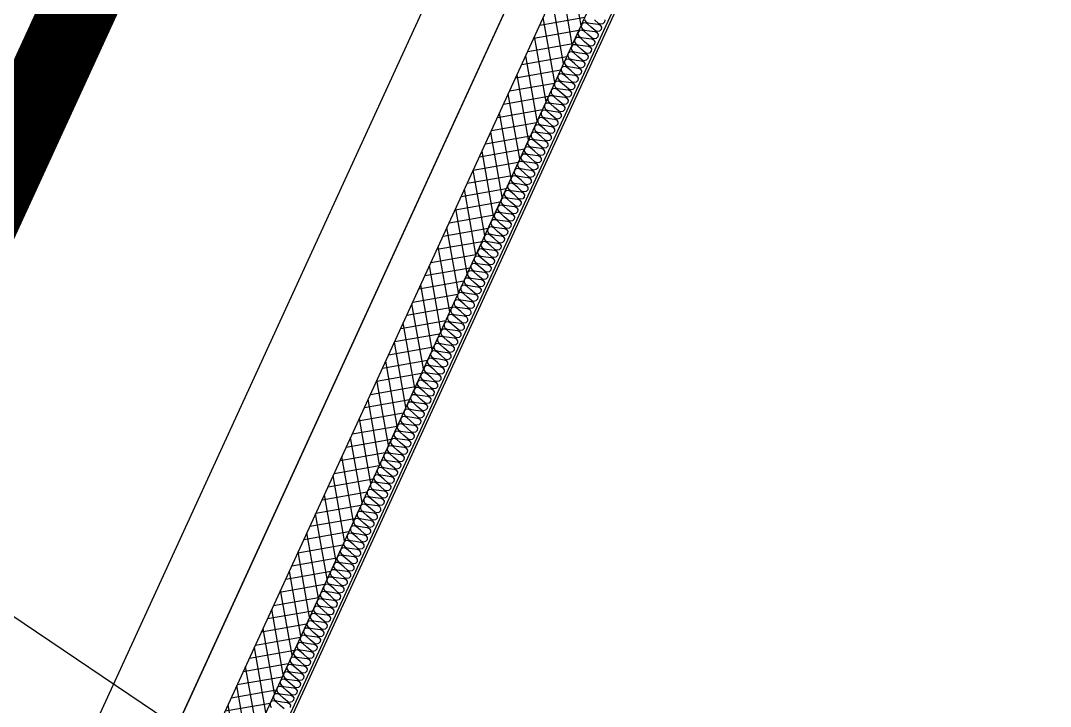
# Model space of a CAD drawing. Header units: millimetres. Extents: x -21000 to 567700, y 435000 to 850800.
# Drawn here: x 42489 to 46597, y 722749 to 725484 of the extents above; entities that cross this region are included whole.
import ezdxf
from ezdxf.xclip import XClip

# ---------------------------------------------------------------- set-up
doc = ezdxf.new("R2010")
doc.units = ezdxf.units.MM
doc.header["$LTSCALE"] = 700
doc.header["$XCLIPFRAME"] = 2
for name, pattern in [('AB_Pbase$0$AB_Pbase$0$CEN', [62, 60, -1, 0, -1]), ('AB_Pbase$0$PHANTOMX2', [5, 2.5, -0.5, 0.5, -0.5, 0.5, -0.5]), ('AB_Pbase$0$주차장기둥$0$CEN', [62, 60, -1, 0, -1]), ('AB_Pbase$0$지하1층 동골조$0$PHANTOMX2', [5, 2.5, -0.5, 0.5, -0.5, 0.5, -0.5])]:
    doc.linetypes.add(name, pattern=pattern)
doc.layers.get('0').update_dxf_attribs({"color": 2})
for name, color, linetype, plot in [('$0$Defponts', 161, 'Continuous', False), ('AB_Pbase$0$Defponts', 161, 'Continuous', False), ('AB_Pbase$0$지하1층 동골조$0$Defpoints1', 235, 'Continuous', False)]:
    doc.layers.add(name, color=color, linetype=linetype, plot=plot)
for name, color, linetype in [('AB_Pbase$0$AB_Pbase$0$CEN', 1, 'AB_Pbase$0$AB_Pbase$0$CEN'), ('AB_Pbase$0$AB_Pbase$0$FIN', 6, 'Continuous'), ('AB_Pbase$0$HAT', 8, 'Continuous'), ('AB_Pbase$0$HAT-BR', 5, 'Continuous'), ('AB_Pbase$0$INS', 8, 'Continuous'), ('AB_Pbase$0$SITE', 3, 'AB_Pbase$0$PHANTOMX2'), ('AB_Pbase$0$WAL', 3, 'Continuous'), ('AB_Pbase$0$주차장기둥$0$CEN_P', 244, 'AB_Pbase$0$주차장기둥$0$CEN')]:
    doc.layers.add(name, color=color, linetype=linetype)

# ---------------------------------------------------------------- blocks, each defined once
blk = doc.blocks.new('AB_Pbase$0$SITE0917')
at = {"layer": 'AB_Pbase$0$SITE', "ltscale": 4, "const_width": 300, "flags": 128}
blk.add_lwpolyline([(166790.2, 14282.1), (166795.6, 12457.7), (166803.2, 9905.3), (165179.5, 5176.2), (118538.7, -54371.7), (114045.5, -52298), (105315.5, -48298), (96845.5, -44418), (95855.5, -43968), (88255.5, -40478), (81075.5, -37188), (79665.5, -36528), (79665.5, -36528), (79665.5, -36528), (51295.5, -23518), (51295.5, -23518), (51295.5, -23518), (51295.5, -23518), (24885.5, -11398), (16535.5, -7578), (0, 0), (0, 0), (4267.4, 9299.2), (5686.5, 12403), (9895.5, 21572), (16195.5, 35292), (20267.8, 44180.2), (40844.6, 43842.7), (85590, 33565.6), (130335.4, 23288.4), (156238.3, 14282), (166790.2, 14282)], dxfattribs=at)
blk = doc.blocks.new('AB_Pbase$0$지하1층 동골조')
at = {"layer": 'AB_Pbase$0$지하1층 동골조$0$Defpoints1', "linetype": 'AB_Pbase$0$지하1층 동골조$0$PHANTOMX2', "ltscale": 2, "flags": 128}
blk.add_lwpolyline([(0, 0), (-4493.2, 2073.8), (-13223.2, 6073.8), (-21693.2, 9953.8), (-22683.2, 10403.8), (-30283.2, 13893.8), (-37463.2, 17183.8), (-38873.2, 17843.8), (-38873.2, 17843.8), (-38873.2, 17843.8), (-67243.2, 30853.8), (-67243.2, 30853.8), (-67243.2, 30853.8), (-67243.2, 30853.8), (-93653.2, 42973.8), (-102003.2, 46793.8), (-118538.7, 54371.7), (-118538.7, 54371.7), (-114271.4, 63670.9), (-112852.2, 66774.8), (-108643.2, 75943.8), (-102343.2, 89663.8), (-97743.2, 99703.8), (-94170.5, 107501.6), (-90801.5, 109673.4), (-61989.4, 109763.8), (-53301.2, 109793.8), (-22854.2, 109885), (-9902.7, 109923.8), (5389.9, 109963.8), (23789.7, 110023.8), (43878.5, 110088.6), (48138.3, 105863.2), (48145.8, 102751.3), (48166.8, 93887.6), (48186.9, 90386.4), (48256.9, 66829.4), (48264.5, 64277), (46640.8, 59548)], close=True, dxfattribs=at)
blk = doc.blocks.new('AB_Pbase$0$AB_Pbase_지하1층_골조')
blk.add_line((49381.2, 737051.4), (30251.5, 695361.3))
blk.add_lwpolyline([(44495.2, 725683.8), (41993, 720230.5)])
blk = doc.blocks.new('AB_Pbase$0$주차장기둥$0$cen 1bl 지하')
at = {"layer": 'AB_Pbase$0$주차장기둥$0$CEN_P', "color": 5}
blk.add_line((-6930.2, 32445.7), (137216.6, 19653.5), dxfattribs=at)
blk = doc.blocks.new('AB_Pbase$0$주차장기둥')
at = {"rotation": 1.99999810188403}
blk.add_blockref('AB_Pbase$0$주차장기둥$0$cen 1bl 지하', (-253925.8, 27513.9), dxfattribs=at)
blk = doc.blocks.new('AB_Pbase')
at = {"layer": 'AB_Pbase$0$HAT'}
h = blk.add_hatch(dxfattribs=at)
h.set_pattern_fill('NET', color=256, scale=15, angle=100)
h.paths.add_polyline_path([(44881.8, 726166.6), (45018.1, 726104.1), (46402.7, 729121.6), (46266.4, 729184.1)])
h.paths.add_polyline_path([(44631.6, 725621.3), (44767.9, 725558.7), (42265.6, 720105.4), (42129.3, 720168)])
h = blk.add_hatch(dxfattribs=at)
h.set_pattern_fill('NET', color=256, scale=15, angle=100)
h.paths.add_polyline_path([(36540.9, 707988.9), (36677.2, 707926.4), (39221.2, 713470.6), (39084.9, 713533.1)], flags=17)
h.paths.add_polyline_path([(36427, 707381), (36290.6, 707443.6), (33746.7, 701899.4), (33883, 701836.8)], flags=17)
edge = h.paths.add_edge_path()
edge.add_line((44631.6, 725621.3), (44767.9, 725558.7))
edge.add_line((44767.9, 725558.7), (42265.6, 720105.4))
edge.add_line((42265.6, 720105.4), (42129.3, 720168))
edge.add_line((42129.3, 720168), (44631.6, 725621.3))
edge.add_line((41879.1, 719622.6), (39335.1, 714078.4))
edge.add_line((39335.1, 714078.4), (39471.4, 714015.9))
edge.add_line((39471.4, 714015.9), (42015.4, 719560.1))
edge.add_line((33632.8, 701291.5), (31047.1, 695656.4))
edge.add_line((31047.1, 695656.4), (33496.4, 701354.1))
edge.add_line((33496.4, 701354.1), (30910.7, 695719))
at = {"layer": 'AB_Pbase$0$HAT-BR'}
h = blk.add_hatch(dxfattribs=at)
h.set_pattern_fill('ANSI31', color=256, scale=20, angle=145)
edge = h.paths.add_edge_path()
edge.add_line((56186.6, 723972), (54823.3, 724597.6))
edge.add_line((54823.3, 724597.6), (54543.8, 723988.7))
edge.add_line((54543.8, 723988.7), (53316.8, 724551.7))
edge.add_line((53316.8, 724551.7), (53358.5, 724642.6))
edge.add_line((53358.5, 724642.6), (54403.8, 724163))
edge.add_line((54403.8, 724163), (54724.9, 724862.8))
edge.add_line((54724.9, 724862.8), (54906.7, 724779.4))
edge.add_line((54906.7, 724779.4), (55215.3, 725452))
edge.add_line((55215.3, 725452), (55397.1, 725368.5))
edge.add_line((55397.1, 725368.5), (55088.5, 724696))
edge.add_line((55088.5, 724696), (56270, 724153.8))
edge.add_line((56270, 724153.8), (56186.6, 723972))
edge.add_line((54651.1, 721584.9), (54688.7, 721666.7))
edge.add_line((54688.7, 721666.7), (52543.7, 722650.9))
edge.add_line((52543.7, 722650.9), (52960.7, 723559.8))
edge.add_line((52960.7, 723559.8), (52878.9, 723597.3))
edge.add_line((52878.9, 723597.3), (52274.2, 722279.5))
edge.add_line((52274.2, 722279.5), (52356, 722241.9))
edge.add_line((52356, 722241.9), (52506.2, 722569.1))
edge.add_line((52506.2, 722569.1), (54651.1, 721584.9))
edge.add_line((50380.4, 718032.3), (49698.7, 718345.1))
edge.add_line((49698.7, 718345.1), (49661.2, 718263.3))
edge.add_line((49661.2, 718263.3), (50342.9, 717950.5))
edge.add_line((49717.3, 716587.2), (49035.6, 716899.9))
edge.add_line((49035.6, 716899.9), (48998.1, 716818.1))
edge.add_line((48998.1, 716818.1), (49679.8, 716505.4))
h.paths.add_polyline_path([(53882.4, 725568.4), (53800.6, 725606), (53963.3, 725960.4), (53581.5, 726135.6), (53619.1, 726217.4), (54000.8, 726042.2), (55047.6, 728323.5), (55129.4, 728286)])
h.paths.add_polyline_path([(42881, 697708.1), (42799.2, 697745.6), (45343.1, 703289.8), (45424.9, 703252.3)])
edge = h.paths.add_edge_path()
edge.add_line((50380.4, 718032.3), (50342.9, 717950.5))
edge.add_line((49717.3, 716587.2), (49679.8, 716505.4))
edge.add_line((51013.4, 715431.3), (48469.4, 709887.1))
edge.add_line((48469.4, 709887.1), (48387.6, 709924.7))
edge.add_line((48387.6, 709924.7), (50931.6, 715468.9))
edge.add_line((50931.6, 715468.9), (51013.4, 715431.3))
edge.add_line((48219.2, 709341.8), (45675.2, 703797.6))
edge.add_line((45675.2, 703797.6), (45593.4, 703835.1))
edge.add_line((45593.4, 703835.1), (48137.4, 709379.3))
edge.add_line((48137.4, 709379.3), (48219.2, 709341.8))
at = {"layer": 'AB_Pbase$0$AB_Pbase$0$CEN'}
blk.add_line((48643.3, 734723.8), (30212, 694556), dxfattribs=at)
at = {"layer": 'AB_Pbase$0$AB_Pbase$0$FIN'}
for points in [[(46517.9, 729156.7), (31166.4, 695700.7), (40000.8, 691647), (42548.9, 697200.3)], [(46527, 729152.6), (31179.7, 695705.6), (39995.9, 691660.2), (42539.8, 697204.4)]]:
    blk.add_lwpolyline(points, dxfattribs=at)
at = {"layer": 'AB_Pbase$0$Defponts', "ltscale": 5, "flags": 128}
blk.add_lwpolyline([(34092.9, 706740), (38301.9, 715909), (44601.9, 729629), (52774.6, 747466.8), (56143.5, 749638.6), (84955.7, 749729), (93643.9, 749759), (137042.3, 749889), (152334.9, 749929), (170734.8, 749989), (190823.5, 750053.8), (195083.3, 745828.4), (195090.9, 742716.5), (195111.9, 733852.8), (195131.9, 730351.6), (195209.5, 704242.2)], dxfattribs=at)
at = {"layer": 'AB_Pbase$0$INS'}
for points in [[(44819.7, 725487.4), (44818.9, 725478.1), (44812.4, 725471.4), (44802.8, 725469.7), (44794.8, 725473.4), (44779.1, 725487.2)], [(44738.8, 725487.6), (44743.7, 725479.2), (44751.7, 725475.5), (44772.4, 725472.6), (44793.1, 725469.7), (44801.1, 725466.1), (44806.4, 725458.4), (44805.6, 725449), (44799, 725442.4), (44789.4, 725440.6), (44781.4, 725444.3), (44765.7, 725458.1), (44750.1, 725471.9), (44742.1, 725475.5), (44732.8, 725474.5), (44726.2, 725467.8), (44725.4, 725458.5), (44730.4, 725450.1), (44738.4, 725446.4), (44759.1, 725443.5), (44779.7, 725440.6), (44787.7, 725437), (44793, 725429.3), (44792.2, 725419.9), (44785.7, 725413.3), (44776.1, 725411.5), (44768.1, 725415.2), (44752.4, 725429), (44736.7, 725442.8), (44728.7, 725446.4), (44719.4, 725445.4), (44712.9, 725438.8), (44712.1, 725429.4), (44717, 725421), (44725, 725417.3), (44745.7, 725414.4), (44766.4, 725411.6), (44774.4, 725407.9), (44779.7, 725400.2), (44778.9, 725390.9), (44772.3, 725384.2), (44762.7, 725382.4), (44754.7, 725386.1), (44739, 725399.9), (44723.4, 725413.7), (44715.4, 725417.4), (44706.1, 725416.3), (44699.5, 725409.7), (44698.8, 725400.3), (44703.7, 725391.9), (44711.7, 725388.2), (44732.4, 725385.4), (44753, 725382.5), (44761, 725378.8), (44766.3, 725371.1), (44765.6, 725361.8), (44759, 725355.1), (44749.4, 725353.4), (44741.4, 725357), (44725.7, 725370.8), (44710, 725384.6), (44702, 725388.3), (44692.7, 725387.3), (44686.2, 725380.6), (44685.4, 725371.3), (44690.3, 725362.8), (44698.3, 725359.2), (44719, 725356.3), (44739.7, 725353.4), (44747.7, 725349.7), (44753, 725342), (44752.2, 725332.7), (44745.6, 725326), (44736, 725324.3), (44728, 725327.9), (44712.3, 725341.7), (44696.7, 725355.5), (44688.7, 725359.2), (44679.4, 725358.2), (44672.8, 725351.5), (44672.1, 725342.2), (44677, 725333.7), (44685, 725330.1), (44705.7, 725327.2), (44726.4, 725324.3), (44734.4, 725320.6), (44739.6, 725312.9), (44738.9, 725303.6), (44732.3, 725296.9), (44722.7, 725295.2), (44714.7, 725298.9), (44699, 725312.6), (44683.3, 725326.4), (44675.3, 725330.1), (44666.1, 725329.1), (44659.5, 725322.4), (44658.7, 725313.1), (44663.7, 725304.7), (44671.7, 725301), (44692.3, 725298.1), (44713, 725295.2), (44721, 725291.5), (44726.3, 725283.8), (44725.5, 725274.5), (44718.9, 725267.9), (44709.3, 725266.1), (44701.3, 725269.8), (44685.7, 725283.6), (44670, 725297.4), (44662, 725301), (44652.7, 725300), (44646.1, 725293.3), (44645.4, 725284), (44650.3, 725275.6), (44658.3, 725271.9), (44679, 725269), (44699.7, 725266.1), (44707.7, 725262.5), (44712.9, 725254.8), (44712.2, 725245.4), (44705.6, 725238.8), (44696, 725237), (44688, 725240.7), (44672.3, 725254.5), (44656.6, 725268.3), (44648.6, 725271.9), (44639.4, 725270.9), (44632.8, 725264.3), (44632, 725254.9), (44637, 725246.5), (44645, 725242.8), (44665.6, 725239.9), (44686.3, 725237), (44694.3, 725233.4), (44699.6, 725225.7), (44698.8, 725216.3), (44692.2, 725209.7), (44682.6, 725207.9), (44674.6, 725211.6), (44659, 725225.4), (44643.3, 725239.2), (44635.3, 725242.9), (44626, 725241.8), (44619.4, 725235.2), (44618.7, 725225.8), (44623.6, 725217.4), (44631.6, 725213.7), (44652.3, 725210.9), (44673, 725208), (44681, 725204.3), (44686.2, 725196.6), (44685.5, 725187.3), (44678.9, 725180.6), (44669.3, 725178.8), (44661.3, 725182.5), (44645.6, 725196.3), (44629.9, 725210.1), (44621.9, 725213.8), (44612.7, 725212.7), (44606.1, 725206.1), (44605.3, 725196.8), (44610.3, 725188.3), (44618.3, 725184.7), (44638.9, 725181.8), (44659.6, 725178.9), (44667.6, 725175.2), (44672.9, 725167.5), (44672.1, 725158.2), (44665.6, 725151.5), (44656, 725149.8), (44648, 725153.4), (44632.3, 725167.2), (44616.6, 725181), (44608.6, 725184.7), (44599.3, 725183.7), (44592.8, 725177), (44592, 725167.7), (44596.9, 725159.2), (44604.9, 725155.6), (44625.6, 725152.7), (44646.3, 725149.8), (44654.3, 725146.1), (44659.6, 725138.4), (44658.8, 725129.1), (44652.2, 725122.4), (44642.6, 725120.7), (44634.6, 725124.3), (44618.9, 725138.1), (44603.3, 725151.9), (44595.3, 725155.6), (44586, 725154.6), (44579.4, 725147.9), (44578.6, 725138.6), (44583.6, 725130.2), (44591.6, 725126.5), (44612.3, 725123.6), (44632.9, 725120.7), (44640.9, 725117), (44646.2, 725109.3), (44645.4, 725100), (44638.9, 725093.3), (44629.3, 725091.6), (44621.3, 725095.3), (44605.6, 725109.1), (44589.9, 725122.9), (44581.9, 725126.5), (44572.6, 725125.5), (44566.1, 725118.8), (44565.3, 725109.5), (44570.2, 725101.1), (44578.2, 725097.4), (44598.9, 725094.5), (44619.6, 725091.6), (44627.6, 725088), (44632.9, 725080.3), (44632.1, 725070.9), (44625.5, 725064.3), (44615.9, 725062.5), (44607.9, 725066.2), (44592.2, 725080), (44576.6, 725093.8), (44568.6, 725097.4), (44559.3, 725096.4), (44552.7, 725089.7), (44552, 725080.4), (44556.9, 725072), (44564.9, 725068.3), (44585.6, 725065.4), (44606.2, 725062.5), (44614.2, 725058.9), (44619.5, 725051.2), (44618.8, 725041.8), (44612.2, 725035.2), (44602.6, 725033.4), (44594.6, 725037.1), (44578.9, 725050.9), (44563.2, 725064.7), (44555.2, 725068.4), (44545.9, 725067.3), (44539.4, 725060.7), (44538.6, 725051.3), (44543.5, 725042.9), (44551.5, 725039.2), (44572.2, 725036.3), (44592.9, 725033.5), (44600.9, 725029.8), (44606.2, 725022.1), (44605.4, 725012.8), (44598.8, 725006.1), (44589.2, 725004.3), (44581.2, 725008), (44565.5, 725021.8), (44549.9, 725035.6), (44541.9, 725039.3), (44532.6, 725038.2), (44526, 725031.6), (44525.3, 725022.2), (44530.2, 725013.8), (44538.2, 725010.2), (44558.9, 725007.3), (44579.6, 725004.4), (44587.6, 725000.7), (44592.8, 724993), (44592.1, 724983.7), (44585.5, 724977), (44575.9, 724975.3), (44567.9, 724978.9), (44552.2, 724992.7), (44536.5, 725006.5), (44528.5, 725010.2), (44519.3, 725009.2), (44512.7, 725002.5), (44511.9, 724993.2), (44516.9, 724984.7), (44524.9, 724981.1), (44545.5, 724978.2), (44566.2, 724975.3), (44574.2, 724971.6), (44579.5, 724963.9), (44578.7, 724954.6), (44572.1, 724947.9), (44562.5, 724946.2), (44554.5, 724949.8), (44538.9, 724963.6), (44523.2, 724977.4), (44515.2, 724981.1), (44505.9, 724980.1), (44499.3, 724973.4), (44498.6, 724964.1), (44503.5, 724955.7), (44511.5, 724952), (44532.2, 724949.1), (44552.9, 724946.2), (44560.9, 724942.5), (44566.1, 724934.8), (44565.4, 724925.5), (44558.8, 724918.8), (44549.2, 724917.1), (44541.2, 724920.8), (44525.5, 724934.6), (44509.8, 724948.3), (44501.8, 724952), (44492.6, 724951), (44486, 724944.3), (44485.2, 724935), (44490.2, 724926.6), (44498.2, 724922.9), (44518.8, 724920), (44539.5, 724917.1), (44547.5, 724913.5), (44552.8, 724905.8), (44552, 724896.4), (44545.4, 724889.8), (44535.8, 724888), (44527.8, 724891.7), (44512.2, 724905.5), (44496.5, 724919.3), (44488.5, 724922.9), (44479.2, 724921.9), (44472.6, 724915.2), (44471.9, 724905.9), (44476.8, 724897.5), (44484.8, 724893.8), (44505.5, 724890.9), (44526.2, 724888), (44534.2, 724884.4), (44539.4, 724876.7), (44538.7, 724867.3), (44532.1, 724860.7), (44522.5, 724858.9), (44514.5, 724862.6), (44498.8, 724876.4), (44483.1, 724890.2), (44475.1, 724893.8), (44465.9, 724892.8), (44459.3, 724886.2), (44458.5, 724876.8), (44463.5, 724868.4), (44471.5, 724864.7), (44492.1, 724861.8), (44512.8, 724859), (44520.8, 724855.3), (44526.1, 724847.6), (44525.3, 724838.3), (44518.8, 724831.6), (44509.1, 724829.8), (44501.2, 724833.5), (44485.5, 724847.3), (44469.8, 724861.1), (44461.8, 724864.8), (44452.5, 724863.7), (44446, 724857.1), (44445.2, 724847.7), (44450.1, 724839.3), (44458.1, 724835.6), (44478.8, 724832.8), (44499.5, 724829.9), (44507.5, 724826.2), (44512.8, 724818.5), (44512, 724809.2), (44505.4, 724802.5), (44495.8, 724800.8), (44487.8, 724804.4), (44472.1, 724818.2), (44456.5, 724832), (44448.5, 724835.7), (44439.2, 724834.7), (44432.6, 724828), (44431.8, 724818.7), (44436.8, 724810.2), (44444.8, 724806.6), (44465.5, 724803.7), (44486.1, 724800.8), (44494.1, 724797.1), (44499.4, 724789.4), (44498.6, 724780.1), (44492.1, 724773.4), (44482.5, 724771.7), (44474.5, 724775.3), (44458.8, 724789.1), (44443.1, 724802.9), (44435.1, 724806.6), (44425.8, 724805.6), (44419.3, 724798.9), (44418.5, 724789.6), (44423.4, 724781.1), (44431.4, 724777.5), (44452.1, 724774.6), (44472.8, 724771.7), (44480.8, 724768), (44486.1, 724760.3), (44485.3, 724751), (44478.7, 724744.3), (44469.1, 724742.6), (44461.1, 724746.3), (44445.4, 724760), (44429.8, 724773.8), (44421.8, 724777.5), (44412.5, 724776.5), (44405.9, 724769.8), (44405.2, 724760.5), (44410.1, 724752.1), (44418.1, 724748.4), (44438.8, 724745.5), (44459.4, 724742.6), (44467.4, 724738.9), (44472.7, 724731.2), (44472, 724721.9), (44465.4, 724715.3), (44455.8, 724713.5), (44447.8, 724717.2), (44432.1, 724731), (44416.4, 724744.8), (44408.4, 724748.4), (44399.1, 724747.4), (44392.6, 724740.7), (44391.8, 724731.4), (44396.7, 724723), (44404.7, 724719.3), (44425.4, 724716.4), (44446.1, 724713.5), (44454.1, 724709.9), (44459.4, 724702.2), (44458.6, 724692.8), (44452, 724686.2), (44442.4, 724684.4), (44434.4, 724688.1), (44418.7, 724701.9), (44403.1, 724715.7), (44395.1, 724719.3), (44385.8, 724718.3), (44379.2, 724711.7), (44378.5, 724702.3), (44383.4, 724693.9), (44391.4, 724690.2), (44412.1, 724687.3), (44432.8, 724684.4), (44440.8, 724680.8), (44446, 724673.1), (44445.3, 724663.7), (44438.7, 724657.1), (44429.1, 724655.3), (44421.1, 724659), (44405.4, 724672.8), (44389.7, 724686.6), (44381.7, 724690.3), (44372.5, 724689.2), (44365.9, 724682.6), (44365.1, 724673.2), (44370.1, 724664.8), (44378.1, 724661.1), (44398.7, 724658.3), (44419.4, 724655.4), (44427.4, 724651.7), (44432.7, 724644), (44431.9, 724634.7), (44425.3, 724628), (44415.7, 724626.2), (44407.7, 724629.9), (44392.1, 724643.7), (44376.4, 724657.5), (44368.4, 724661.2), (44359.1, 724660.1), (44352.5, 724653.5), (44351.8, 724644.2), (44356.7, 724635.7), (44364.7, 724632.1), (44385.4, 724629.2), (44406.1, 724626.3), (44414.1, 724622.6), (44419.3, 724614.9), (44418.6, 724605.6), (44412, 724598.9), (44402.4, 724597.2), (44394.4, 724600.8), (44378.7, 724614.6), (44363, 724628.4), (44355, 724632.1), (44345.8, 724631.1), (44339.2, 724624.4), (44338.4, 724615.1), (44343.4, 724606.6), (44351.4, 724603), (44372, 724600.1), (44392.7, 724597.2), (44400.7, 724593.5), (44406, 724585.8), (44405.2, 724576.5), (44398.6, 724569.8), (44389, 724568.1), (44381, 724571.7), (44365.4, 724585.5), (44349.7, 724599.3), (44341.7, 724603), (44332.4, 724602), (44325.8, 724595.3), (44325.1, 724586), (44330, 724577.6), (44338, 724573.9), (44358.7, 724571), (44379.4, 724568.1), (44387.4, 724564.4), (44392.6, 724556.7), (44391.9, 724547.4), (44385.3, 724540.7), (44375.7, 724539), (44367.7, 724542.7), (44352, 724556.5), (44336.3, 724570.2), (44328.3, 724573.9), (44319.1, 724572.9), (44312.5, 724566.2), (44311.7, 724556.9), (44316.7, 724548.5), (44324.7, 724544.8), (44345.3, 724541.9), (44366, 724539), (44374, 724535.4), (44379.3, 724527.7), (44378.5, 724518.3), (44372, 724511.7), (44362.3, 724509.9), (44354.4, 724513.6), (44338.7, 724527.4), (44323, 724541.2), (44315, 724544.8), (44305.7, 724543.8), (44299.2, 724537.1), (44298.4, 724527.8), (44303.3, 724519.4), (44311.3, 724515.7), (44332, 724512.8), (44352.7, 724509.9), (44360.7, 724506.3), (44366, 724498.6), (44365.2, 724489.2), (44358.6, 724482.6), (44349, 724480.8), (44341, 724484.5), (44325.3, 724498.3), (44309.7, 724512.1), (44301.7, 724515.8), (44292.4, 724514.7), (44285.8, 724508.1), (44285, 724498.7), (44290, 724490.3), (44298, 724486.6), (44318.7, 724483.7), (44339.3, 724480.9), (44347.3, 724477.2), (44352.6, 724469.5), (44351.8, 724460.2), (44345.3, 724453.5), (44335.7, 724451.7), (44327.7, 724455.4), (44312, 724469.2), (44296.3, 724483), (44288.3, 724486.7), (44279, 724485.6), (44272.5, 724479), (44271.7, 724469.6), (44276.6, 724461.2), (44284.6, 724457.5), (44305.3, 724454.7), (44326, 724451.8), (44334, 724448.1), (44339.3, 724440.4), (44338.5, 724431.1), (44331.9, 724424.4), (44322.3, 724422.7), (44314.3, 724426.3), (44298.6, 724440.1), (44283, 724453.9), (44275, 724457.6), (44265.7, 724456.6), (44259.1, 724449.9), (44258.4, 724440.6), (44263.3, 724432.1), (44271.3, 724428.5), (44292, 724425.6), (44312.6, 724422.7), (44320.6, 724419), (44325.9, 724411.3), (44325.2, 724402), (44318.6, 724395.3), (44309, 724393.6), (44301, 724397.2), (44285.3, 724411), (44269.6, 724424.8), (44261.6, 724428.5), (44252.3, 724427.5), (44245.8, 724420.8), (44245, 724411.5), (44249.9, 724403), (44257.9, 724399.4), (44278.6, 724396.5), (44299.3, 724393.6), (44307.3, 724389.9), (44312.6, 724382.2), (44311.8, 724372.9), (44305.2, 724366.2), (44295.6, 724364.5), (44287.6, 724368.2), (44271.9, 724381.9), (44256.3, 724395.7), (44248.3, 724399.4), (44239, 724398.4), (44232.4, 724391.7), (44231.7, 724382.4), (44236.6, 724374), (44244.6, 724370.3), (44265.3, 724367.4), (44286, 724364.5), (44294, 724360.8), (44299.2, 724353.2), (44298.5, 724343.8), (44291.9, 724337.2), (44282.3, 724335.4), (44274.3, 724339.1), (44258.6, 724352.9), (44242.9, 724366.7), (44234.9, 724370.3), (44225.7, 724369.3), (44219.1, 724362.6), (44218.3, 724353.3), (44223.3, 724344.9), (44231.3, 724341.2), (44251.9, 724338.3), (44272.6, 724335.4), (44280.6, 724331.8), (44285.9, 724324.1), (44285.1, 724314.7), (44278.5, 724308.1), (44268.9, 724306.3), (44260.9, 724310), (44245.3, 724323.8), (44229.6, 724337.6), (44221.6, 724341.2), (44212.3, 724340.2), (44205.7, 724333.6), (44205, 724324.2), (44209.9, 724315.8), (44217.9, 724312.1), (44238.6, 724309.2), (44259.3, 724306.4), (44267.3, 724302.7), (44272.5, 724295), (44271.8, 724285.6), (44265.2, 724279), (44255.6, 724277.2), (44247.6, 724280.9), (44231.9, 724294.7), (44216.2, 724308.5), (44208.2, 724312.2), (44199, 724311.1), (44192.4, 724304.5), (44191.6, 724295.1), (44196.6, 724286.7), (44204.6, 724283), (44225.2, 724280.2), (44245.9, 724277.3), (44253.9, 724273.6), (44259.2, 724265.9), (44258.4, 724256.6), (44251.8, 724249.9), (44242.2, 724248.1), (44234.2, 724251.8), (44218.6, 724265.6), (44202.9, 724279.4), (44194.9, 724283.1), (44185.6, 724282.1), (44179, 724275.4), (44178.3, 724266.1), (44183.2, 724257.6), (44191.2, 724254), (44211.9, 724251.1), (44232.6, 724248.2), (44240.6, 724244.5), (44245.8, 724236.8), (44245.1, 724227.5), (44238.5, 724220.8), (44228.9, 724219.1), (44220.9, 724222.7), (44205.2, 724236.5), (44189.5, 724250.3), (44181.5, 724254), (44172.3, 724253), (44165.7, 724246.3), (44164.9, 724237), (44169.9, 724228.5), (44177.9, 724224.9), (44198.5, 724222), (44219.2, 724219.1), (44227.2, 724215.4), (44232.5, 724207.7), (44231.7, 724198.4), (44225.2, 724191.7), (44215.5, 724190), (44207.6, 724193.6), (44191.9, 724207.4), (44176.2, 724221.2), (44168.2, 724224.9), (44158.9, 724223.9), (44152.4, 724217.2), (44151.6, 724207.9), (44156.5, 724199.5), (44164.5, 724195.8), (44185.2, 724192.9), (44205.9, 724190), (44213.9, 724186.3), (44219.1, 724178.6), (44218.4, 724169.3), (44211.8, 724162.6), (44202.2, 724160.9), (44194.2, 724164.6), (44178.5, 724178.4), (44162.9, 724192.2), (44154.9, 724195.8), (44145.6, 724194.8), (44139, 724188.1), (44138.2, 724178.8), (44143.2, 724170.4), (44151.2, 724166.7), (44171.9, 724163.8), (44192.5, 724160.9), (44200.5, 724157.3), (44205.8, 724149.6), (44205, 724140.2), (44198.5, 724133.6), (44188.9, 724131.8), (44180.9, 724135.5), (44165.2, 724149.3), (44149.5, 724163.1), (44141.5, 724166.7), (44132.2, 724165.7), (44125.7, 724159), (44124.9, 724149.7), (44129.8, 724141.3), (44137.8, 724137.6), (44158.5, 724134.7), (44179.2, 724131.8), (44187.2, 724128.2), (44192.5, 724120.5), (44191.7, 724111.1), (44185.1, 724104.5), (44175.5, 724102.7), (44167.5, 724106.4), (44151.8, 724120.2), (44136.2, 724134), (44128.2, 724137.7), (44118.9, 724136.6), (44112.3, 724130), (44111.6, 724120.6), (44116.5, 724112.2), (44124.5, 724108.5), (44145.2, 724105.6), (44165.8, 724102.8), (44173.8, 724099.1), (44179.1, 724091.4), (44178.4, 724082.1), (44171.8, 724075.4), (44162.2, 724073.6), (44154.2, 724077.3), (44138.5, 724091.1), (44122.8, 724104.9), (44114.8, 724108.6), (44105.5, 724107.5), (44099, 724100.9), (44098.2, 724091.5), (44103.1, 724083.1), (44111.1, 724079.5), (44131.8, 724076.6), (44152.5, 724073.7), (44160.5, 724070), (44165.8, 724062.3), (44165, 724053), (44158.4, 724046.3), (44148.8, 724044.6), (44140.8, 724048.2), (44125.1, 724062), (44109.5, 724075.8), (44101.5, 724079.5), (44092.2, 724078.5), (44085.6, 724071.8), (44084.9, 724062.5), (44089.8, 724054), (44097.8, 724050.4), (44118.5, 724047.5), (44139.2, 724044.6), (44147.2, 724040.9), (44152.4, 724033.2), (44151.7, 724023.9), (44145.1, 724017.2), (44135.5, 724015.5), (44127.5, 724019.1), (44111.8, 724032.9), (44096.1, 724046.7), (44088.1, 724050.4), (44078.9, 724049.4), (44072.3, 724042.7), (44071.5, 724033.4), (44076.5, 724025), (44084.4, 724021.3), (44105.1, 724018.4), (44125.8, 724015.5), (44133.8, 724011.8), (44139.1, 724004.1), (44138.3, 723994.8), (44131.7, 723988.1), (44122.1, 723986.4), (44114.1, 723990.1), (44098.5, 724003.9), (44082.8, 724017.6), (44074.8, 724021.3), (44065.5, 724020.3), (44058.9, 724013.6), (44058.2, 724004.3), (44063.1, 723995.9), (44071.1, 723992.2), (44091.8, 723989.3), (44112.5, 723986.4), (44120.5, 723982.8), (44125.7, 723975.1), (44125, 723965.7), (44118.4, 723959.1), (44108.8, 723957.3), (44100.8, 723961), (44085.1, 723974.8), (44069.4, 723988.6), (44061.4, 723992.2), (44052.2, 723991.2), (44045.6, 723984.5), (44044.8, 723975.2), (44049.8, 723966.8), (44057.8, 723963.1), (44078.4, 723960.2), (44099.1, 723957.3), (44107.1, 723953.7), (44112.4, 723946), (44111.6, 723936.6), (44105, 723930), (44095.4, 723928.2), (44087.4, 723931.9), (44071.8, 723945.7), (44056.1, 723959.5), (44048.1, 723963.1), (44038.8, 723962.1), (44032.2, 723955.5), (44031.5, 723946.1), (44036.4, 723937.7), (44044.4, 723934), (44065.1, 723931.1), (44085.8, 723928.3), (44093.8, 723924.6), (44099, 723916.9), (44098.3, 723907.6), (44091.7, 723900.9), (44082.1, 723899.1), (44074.1, 723902.8), (44058.4, 723916.6), (44042.7, 723930.4), (44034.7, 723934.1), (44025.5, 723933), (44018.9, 723926.4), (44018.1, 723917), (44023.1, 723908.6), (44031.1, 723904.9), (44051.7, 723902.1), (44072.4, 723899.2), (44080.4, 723895.5), (44085.7, 723887.8), (44084.9, 723878.5), (44078.4, 723871.8), (44068.7, 723870.1), (44060.8, 723873.7), (44045.1, 723887.5), (44029.4, 723901.3), (44021.4, 723905), (44012.1, 723904), (44005.5, 723897.3), (44004.8, 723888), (44009.7, 723879.5), (44017.7, 723875.9), (44038.4, 723873), (44059.1, 723870.1), (44067.1, 723866.4), (44072.3, 723858.7), (44071.6, 723849.4), (44065, 723842.7), (44055.4, 723841), (44047.4, 723844.6), (44031.7, 723858.4), (44016.1, 723872.2), (44008.1, 723875.9), (43998.8, 723874.9), (43992.2, 723868.2), (43991.4, 723858.9), (43996.4, 723850.4), (44004.4, 723846.8), (44025.1, 723843.9), (44045.7, 723841), (44053.7, 723837.3), (44059, 723829.6), (44058.2, 723820.3), (44051.7, 723813.6), (44042.1, 723811.9), (44034.1, 723815.6), (44018.4, 723829.3), (44002.7, 723843.1), (43994.7, 723846.8), (43985.4, 723845.8), (43978.9, 723839.1), (43978.1, 723829.8), (43983, 723821.4), (43991, 723817.7), (44011.7, 723814.8), (44032.4, 723811.9), (44040.4, 723808.2), (44045.7, 723800.5), (44044.9, 723791.2), (44038.3, 723784.6), (44028.7, 723782.8), (44020.7, 723786.5), (44005, 723800.3), (43989.4, 723814.1), (43981.4, 723817.7), (43972.1, 723816.7), (43965.5, 723810), (43964.8, 723800.7), (43969.7, 723792.3), (43977.7, 723788.6), (43998.4, 723785.7), (44019, 723782.8), (44027, 723779.2), (44032.3, 723771.5), (44031.6, 723762.1), (44025, 723755.5), (44015.4, 723753.7), (44007.4, 723757.4), (43991.7, 723771.2), (43976, 723785), (43968, 723788.6), (43958.7, 723787.6), (43952.2, 723781), (43951.4, 723771.6), (43956.3, 723763.2), (43964.3, 723759.5), (43985, 723756.6), (44005.7, 723753.7), (44013.7, 723750.1), (44019, 723742.4), (44018.2, 723733), (44011.6, 723726.4), (44002, 723724.6), (43994, 723728.3), (43978.3, 723742.1), (43962.7, 723755.9), (43954.7, 723759.6), (43945.4, 723758.5), (43938.8, 723751.9), (43938.1, 723742.5), (43943, 723734.1), (43951, 723730.4), (43971.7, 723727.6), (43992.4, 723724.7), (44000.4, 723721), (44005.6, 723713.3), (44004.9, 723704), (43998.3, 723697.3), (43988.7, 723695.5), (43980.7, 723699.2), (43965, 723713), (43949.3, 723726.8), (43941.3, 723730.5), (43932.1, 723729.4), (43925.5, 723722.8), (43924.7, 723713.5), (43929.7, 723705), (43937.6, 723701.4), (43958.3, 723698.5), (43979, 723695.6), (43987, 723691.9), (43992.3, 723684.2), (43991.5, 723674.9), (43984.9, 723668.2), (43975.3, 723666.5), (43967.3, 723670.1), (43951.7, 723683.9), (43936, 723697.7), (43928, 723701.4), (43918.7, 723700.4), (43912.1, 723693.7), (43911.4, 723684.4), (43916.3, 723675.9), (43924.3, 723672.3), (43945, 723669.4), (43965.7, 723666.5), (43973.7, 723662.8), (43978.9, 723655.1), (43978.2, 723645.8), (43971.6, 723639.1), (43962, 723637.4), (43954, 723641), (43938.3, 723654.8), (43922.6, 723668.6), (43914.6, 723672.3), (43905.4, 723671.3), (43898.8, 723664.6), (43898, 723655.3), (43903, 723646.9), (43911, 723643.2), (43931.6, 723640.3), (43952.3, 723637.4), (43960.3, 723633.7), (43965.6, 723626), (43964.8, 723616.7), (43958.2, 723610), (43948.6, 723608.3), (43940.6, 723612), (43925, 723625.8), (43909.3, 723639.6), (43901.3, 723643.2), (43892, 723642.2), (43885.4, 723635.5), (43884.7, 723626.2), (43889.6, 723617.8), (43897.6, 723614.1), (43918.3, 723611.2), (43939, 723608.3), (43947, 723604.7), (43952.2, 723597), (43951.5, 723587.6), (43944.9, 723581), (43935.3, 723579.2), (43927.3, 723582.9), (43911.6, 723596.7), (43895.9, 723610.5), (43887.9, 723614.1), (43878.7, 723613.1), (43872.1, 723606.4), (43871.3, 723597.1), (43876.3, 723588.7), (43884.3, 723585), (43904.9, 723582.1), (43925.6, 723579.2), (43933.6, 723575.6), (43938.9, 723567.9), (43938.1, 723558.5), (43931.6, 723551.9), (43921.9, 723550.1), (43913.9, 723553.8), (43898.3, 723567.6), (43882.6, 723581.4), (43874.6, 723585.1), (43865.3, 723584), (43858.7, 723577.4), (43858, 723568), (43862.9, 723559.6), (43870.9, 723555.9), (43891.6, 723553), (43912.3, 723550.2), (43920.3, 723546.5), (43925.5, 723538.8), (43924.8, 723529.5), (43918.2, 723522.8), (43908.6, 723521), (43900.6, 723524.7), (43884.9, 723538.5), (43869.3, 723552.3), (43861.3, 723556), (43852, 723554.9), (43845.4, 723548.3), (43844.6, 723538.9), (43849.6, 723530.5), (43857.6, 723526.8), (43878.3, 723524), (43898.9, 723521.1), (43906.9, 723517.4), (43912.2, 723509.7), (43911.4, 723500.4), (43904.9, 723493.7), (43895.3, 723492), (43887.3, 723495.6), (43871.6, 723509.4), (43855.9, 723523.2), (43847.9, 723526.9), (43838.6, 723525.9), (43832.1, 723519.2), (43831.3, 723509.9), (43836.2, 723501.4), (43844.2, 723497.8), (43864.9, 723494.9), (43885.6, 723492), (43893.6, 723488.3), (43898.9, 723480.6), (43898.1, 723471.3), (43891.5, 723464.6), (43881.9, 723462.9), (43873.9, 723466.5), (43858.2, 723480.3), (43842.6, 723494.1), (43834.6, 723497.8), (43825.3, 723496.8), (43818.7, 723490.1), (43818, 723480.8), (43822.9, 723472.4), (43830.9, 723468.7), (43851.6, 723465.8), (43872.2, 723462.9), (43880.2, 723459.2), (43885.5, 723451.5), (43884.8, 723442.2), (43878.2, 723435.5), (43868.6, 723433.8), (43860.6, 723437.5), (43844.9, 723451.3), (43829.2, 723465), (43821.2, 723468.7), (43811.9, 723467.7), (43805.4, 723461), (43804.6, 723451.7), (43809.5, 723443.3), (43817.5, 723439.6), (43838.2, 723436.7), (43858.9, 723433.8), (43866.9, 723430.2), (43872.2, 723422.5), (43871.4, 723413.1), (43864.8, 723406.5), (43855.2, 723404.7), (43847.2, 723408.4), (43831.5, 723422.2), (43815.9, 723436), (43807.9, 723439.6), (43798.6, 723438.6), (43792, 723431.9), (43791.3, 723422.6), (43796.2, 723414.2), (43804.2, 723410.5), (43824.9, 723407.6), (43845.6, 723404.7), (43853.6, 723401.1), (43858.8, 723393.4), (43858.1, 723384), (43851.5, 723377.4), (43841.9, 723375.6), (43833.9, 723379.3), (43818.2, 723393.1), (43802.5, 723406.9), (43794.5, 723410.5), (43785.3, 723409.5), (43778.7, 723402.9), (43777.9, 723393.5), (43782.9, 723385.1), (43790.8, 723381.4), (43811.5, 723378.5), (43832.2, 723375.7), (43840.2, 723372), (43845.5, 723364.3), (43844.7, 723355), (43838.1, 723348.3), (43828.5, 723346.5), (43820.5, 723350.2), (43804.9, 723364), (43789.2, 723377.8), (43781.2, 723381.5), (43771.9, 723380.4), (43765.3, 723373.8), (43764.6, 723364.4), (43769.5, 723356), (43777.5, 723352.3), (43798.2, 723349.5), (43818.9, 723346.6), (43826.9, 723342.9), (43832.1, 723335.2), (43831.4, 723325.9), (43824.8, 723319.2), (43815.2, 723317.4), (43807.2, 723321.1), (43791.5, 723334.9), (43775.8, 723348.7), (43767.8, 723352.4), (43758.6, 723351.4), (43752, 723344.7), (43751.2, 723335.4), (43756.2, 723326.9), (43764.2, 723323.3), (43784.8, 723320.4), (43805.5, 723317.5), (43813.5, 723313.8), (43818.8, 723306.1), (43818, 723296.8), (43811.4, 723290.1), (43801.8, 723288.4), (43793.8, 723292), (43778.2, 723305.8), (43762.5, 723319.6), (43754.5, 723323.3), (43745.2, 723322.3), (43738.6, 723315.6), (43737.9, 723306.3), (43742.8, 723297.8), (43750.8, 723294.2), (43771.5, 723291.3), (43792.2, 723288.4), (43800.2, 723284.7), (43805.4, 723277), (43804.7, 723267.7), (43798.1, 723261), (43788.5, 723259.3), (43780.5, 723263), (43764.8, 723276.7), (43749.1, 723290.5), (43741.1, 723294.2), (43731.9, 723293.2), (43725.3, 723286.5), (43724.5, 723277.2), (43729.5, 723268.8), (43737.5, 723265.1), (43758.1, 723262.2), (43778.8, 723259.3), (43786.8, 723255.6), (43792.1, 723247.9), (43791.3, 723238.6), (43784.8, 723232), (43775.1, 723230.2), (43767.1, 723233.9), (43751.5, 723247.7), (43735.8, 723261.5), (43727.8, 723265.1), (43718.5, 723264.1), (43711.9, 723257.4), (43711.2, 723248.1), (43716.1, 723239.7), (43724.1, 723236), (43744.8, 723233.1), (43765.5, 723230.2), (43773.5, 723226.6), (43778.7, 723218.9), (43778, 723209.5), (43771.4, 723202.9), (43761.8, 723201.1), (43753.8, 723204.8), (43738.1, 723218.6), (43722.5, 723232.4), (43714.5, 723236), (43705.2, 723235), (43698.6, 723228.4), (43697.8, 723219), (43702.8, 723210.6), (43710.8, 723206.9), (43731.5, 723204), (43752.1, 723201.1), (43760.1, 723197.5), (43765.4, 723189.8), (43764.6, 723180.4), (43758.1, 723173.8), (43748.5, 723172), (43740.5, 723175.7), (43724.8, 723189.5), (43709.1, 723203.3), (43701.1, 723207), (43691.8, 723205.9), (43685.3, 723199.3), (43684.5, 723189.9), (43689.4, 723181.5), (43697.4, 723177.8), (43718.1, 723175), (43738.8, 723172.1), (43746.8, 723168.4), (43752.1, 723160.7), (43751.3, 723151.4), (43744.7, 723144.7), (43735.1, 723142.9), (43727.1, 723146.6), (43711.4, 723160.4), (43695.8, 723174.2), (43687.8, 723177.9), (43678.5, 723176.8), (43671.9, 723170.2), (43671.2, 723160.8), (43676.1, 723152.4), (43684.1, 723148.8), (43704.8, 723145.9), (43725.4, 723143), (43733.4, 723139.3), (43738.7, 723131.6), (43738, 723122.3), (43731.4, 723115.6), (43721.8, 723113.9), (43713.8, 723117.5), (43698.1, 723131.3), (43682.4, 723145.1), (43674.4, 723148.8), (43665.1, 723147.8), (43658.6, 723141.1), (43657.8, 723131.8), (43662.7, 723123.3), (43670.7, 723119.7), (43691.4, 723116.8), (43712.1, 723113.9), (43720.1, 723110.2), (43725.4, 723102.5), (43724.6, 723093.2), (43718, 723086.5), (43708.4, 723084.8), (43700.4, 723088.4), (43684.7, 723102.2), (43669.1, 723116), (43661.1, 723119.7), (43651.8, 723118.7), (43645.2, 723112), (43644.5, 723102.7), (43649.4, 723094.3), (43657.4, 723090.6), (43678.1, 723087.7), (43698.8, 723084.8), (43706.8, 723081.1), (43712, 723073.4), (43711.3, 723064.1), (43704.7, 723057.4), (43695.1, 723055.7), (43687.1, 723059.4), (43671.4, 723073.2), (43655.7, 723086.9), (43647.7, 723090.6), (43638.5, 723089.6), (43631.9, 723082.9), (43631.1, 723073.6), (43636.1, 723065.2), (43644, 723061.5), (43664.7, 723058.6), (43685.4, 723055.7), (43693.4, 723052.1), (43698.7, 723044.4), (43697.9, 723035), (43691.3, 723028.4), (43681.7, 723026.6), (43673.7, 723030.3), (43658.1, 723044.1), (43642.4, 723057.9), (43634.4, 723061.5), (43625.1, 723060.5), (43618.5, 723053.8), (43617.8, 723044.5), (43622.7, 723036.1), (43630.7, 723032.4), (43651.4, 723029.5), (43672.1, 723026.6), (43680.1, 723023), (43685.3, 723015.3), (43684.6, 723005.9), (43678, 722999.3), (43668.4, 722997.5), (43660.4, 723001.2), (43644.7, 723015), (43629, 723028.8), (43621, 723032.5), (43611.8, 723031.4), (43605.2, 723024.8), (43604.4, 723015.4), (43609.4, 723007), (43617.4, 723003.3), (43638, 723000.4), (43658.7, 722997.6), (43666.7, 722993.9), (43672, 722986.2), (43671.2, 722976.9), (43664.6, 722970.2), (43655, 722968.4), (43647, 722972.1), (43631.4, 722985.9), (43615.7, 722999.7), (43607.7, 723003.4), (43598.4, 723002.3), (43591.8, 722995.7), (43591.1, 722986.3), (43596, 722977.9), (43604, 722974.2), (43624.7, 722971.4), (43645.4, 722968.5), (43653.4, 722964.8), (43658.6, 722957.1), (43657.9, 722947.8), (43651.3, 722941.1), (43641.7, 722939.4), (43633.7, 722943), (43618, 722956.8), (43602.3, 722970.6), (43594.3, 722974.3), (43585.1, 722973.3), (43578.5, 722966.6), (43577.7, 722957.3), (43582.7, 722948.8), (43590.7, 722945.2), (43611.3, 722942.3), (43632, 722939.4), (43640, 722935.7), (43645.3, 722928), (43644.5, 722918.7), (43638, 722912), (43628.3, 722910.3), (43620.3, 722913.9), (43604.7, 722927.7), (43589, 722941.5), (43581, 722945.2), (43571.7, 722944.2), (43565.1, 722937.5), (43564.4, 722928.2), (43569.3, 722919.7), (43577.3, 722916.1), (43598, 722913.2), (43618.7, 722910.3), (43626.7, 722906.6), (43631.9, 722898.9), (43631.2, 722889.6), (43624.6, 722882.9), (43615, 722881.2), (43607, 722884.9), (43591.3, 722898.6), (43575.7, 722912.4), (43567.7, 722916.1), (43558.4, 722915.1), (43551.8, 722908.4), (43551, 722899.1), (43556, 722890.7), (43564, 722887), (43584.7, 722884.1), (43605.3, 722881.2), (43613.3, 722877.5), (43618.6, 722869.9), (43617.8, 722860.5), (43611.3, 722853.9), (43601.7, 722852.1), (43593.7, 722855.8), (43578, 722869.6), (43562.3, 722883.4), (43554.3, 722887), (43545, 722886), (43538.5, 722879.3), (43537.7, 722870), (43542.6, 722861.6), (43550.6, 722857.9), (43571.3, 722855), (43592, 722852.1), (43600, 722848.5), (43605.3, 722840.8), (43604.5, 722831.4), (43597.9, 722824.8), (43588.3, 722823), (43580.3, 722826.7), (43564.6, 722840.5), (43549, 722854.3), (43541, 722857.9), (43531.7, 722856.9), (43525.1, 722850.3), (43524.4, 722840.9), (43529.3, 722832.5), (43537.3, 722828.8), (43558, 722825.9), (43578.6, 722823.1), (43586.6, 722819.4), (43591.9, 722811.7), (43591.2, 722802.3), (43584.6, 722795.7), (43575, 722793.9), (43567, 722797.6), (43551.3, 722811.4), (43535.6, 722825.2), (43527.6, 722828.9), (43518.3, 722827.8), (43511.8, 722821.2), (43511, 722811.8), (43515.9, 722803.4), (43523.9, 722799.7), (43544.6, 722796.9), (43565.3, 722794), (43573.3, 722790.3), (43578.6, 722782.6), (43577.8, 722773.3), (43571.2, 722766.6), (43561.6, 722764.8), (43553.6, 722768.5), (43537.9, 722782.3), (43522.3, 722796.1), (43514.3, 722799.8), (43505, 722798.8), (43498.4, 722792.1), (43497.7, 722782.8), (43502.6, 722774.3), (43510.6, 722770.7), (43531.3, 722767.8), (43552, 722764.9), (43560, 722761.2), (43565.2, 722753.5), (43564.5, 722744.2)], [(43540.3, 722739.4), (43524.6, 722753.2), (43508.9, 722767), (43500.9, 722770.7), (43491.7, 722769.7), (43485.1, 722763), (43484.3, 722753.7), (43489.2, 722745.2)]]:
    blk.add_lwpolyline(points, dxfattribs=at)
at = {"layer": 'AB_Pbase$0$WAL'}
blk.add_lwpolyline([(44631.6, 725621.3), (44767.9, 725558.7), (42265.6, 720105.4), (42129.3, 720168), (44631.6, 725621.3)], dxfattribs=at)
for name, p, rotation in [('AB_Pbase$0$AB_Pbase_지하1층_골조', (0, 0), 359.9999999999999), ('AB_Pbase$0$주차장기둥', (231892.5, 539971.5), 329.0000000345588), ('AB_Pbase$0$지하1층 동골조', (146945.1, 639965.2), 359.9999999999994), ('AB_Pbase$0$SITE0917', (28406.3, 694336.9), 359.9999999999983)]:
    blk.add_blockref(name, p, dxfattribs=dict(rotation=rotation))

msp = doc.modelspace()

# ---------------------------------------------------------------- block references
ref = msp.add_blockref('AB_Pbase', (0, 0))
XClip(ref).set_block_clipping_path([(-0.000000015, 445500.0000000148), (493845.7187941075, 839949.3912975936)])

# ---------------------------------------------------------------- next in the draw order: linework, layer by layer
at = {"layer": '$0$Defponts', "ltscale": 5, "flags": 128}
msp.add_lwpolyline([(34092.9, 706740), (38301.9, 715909), (44601.9, 729629), (52774.6, 747466.8), (56143.5, 749638.6), (84955.7, 749729), (93643.9, 749759), (137042.3, 749889), (152334.9, 749929), (170734.8, 749989), (190823.5, 750053.8), (195083.3, 745828.4), (195090.9, 742716.5), (195111.9, 733852.8), (195131.9, 730351.6), (195209.5, 704242.2)], dxfattribs=at)

doc.saveas('drawing.dxf')
